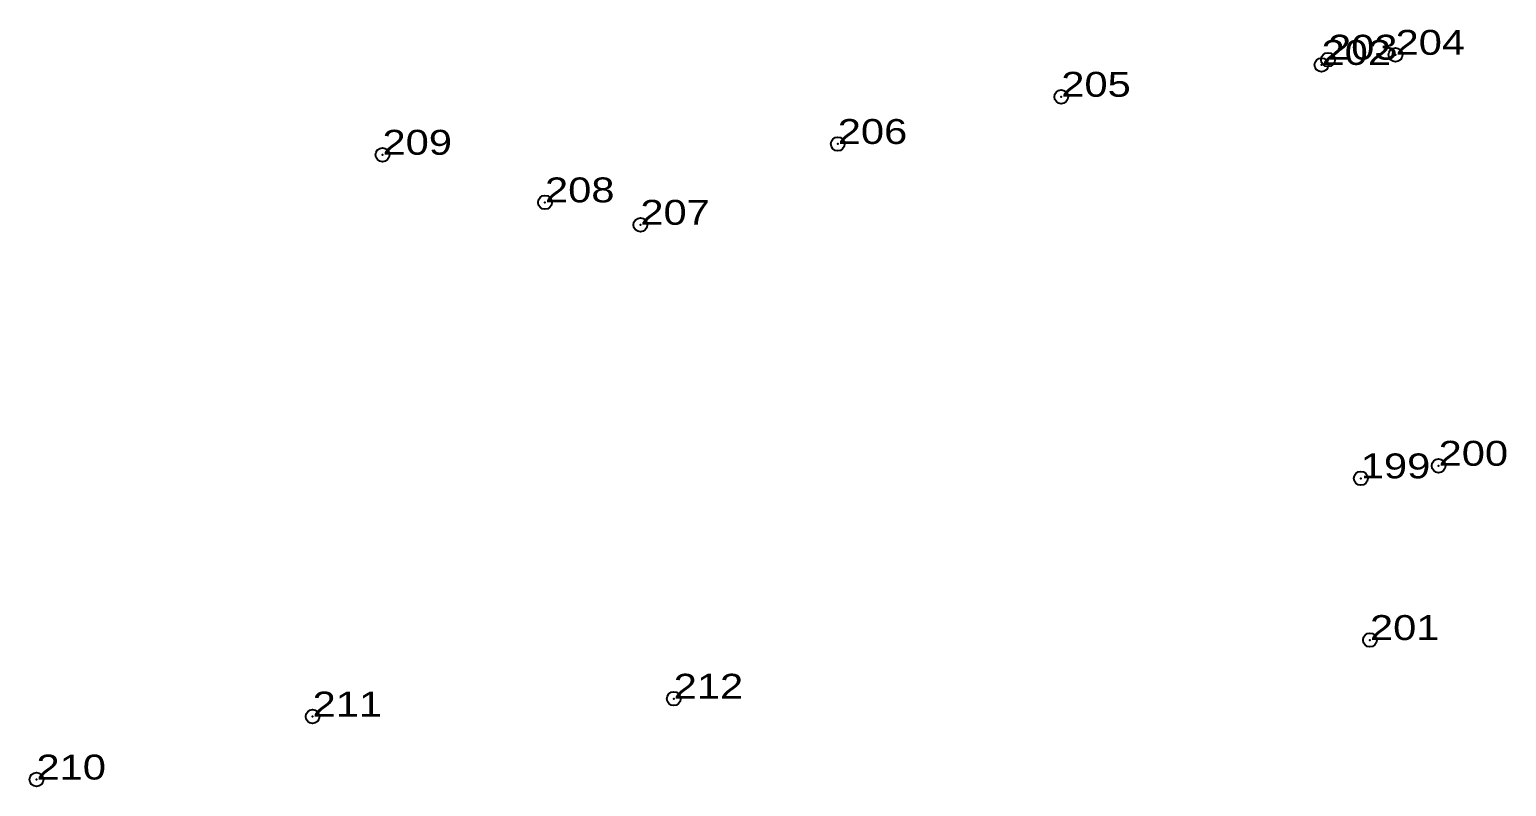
# Model space of a CAD drawing. Header units: metres. Extents: x 549203 to 552789, y 1818269 to 1821872.
# Drawn here: x 549510 to 549616.7, y 1821817.5 to 1821872.2 of the extents above; entities that cross this region are included whole.
import ezdxf

# ---------------------------------------------------------------- set-up
doc = ezdxf.new("R2010")
doc.units = ezdxf.units.M
doc.header["$LTSCALE"] = 2
doc.header["$PDMODE"] = 32
doc.header["$PDSIZE"] = 1
doc.layers.add('12', color=7, linetype='Continuous')
doc.layers.add('7', color=7, linetype='Continuous')

msp = doc.modelspace()

# ---------------------------------------------------------------- linework, layer by layer
at = {"layer": '7'}
for p in [(549603.34, 1821869.67), (549603.81, 1821870.05), (549608.69, 1821870.4), (549584.54, 1821867.37), (549568.39, 1821863.96), (549535.5, 1821863.18), (549547.24, 1821859.74), (549554.13, 1821858.12), (549606.18, 1821839.8), (549611.8, 1821840.71), (549606.84, 1821828.12), (549556.54, 1821823.88), (549530.45, 1821822.59), (549510.5, 1821818.04)]:
    msp.add_point(p, dxfattribs=at)

# ---------------------------------------------------------------- texts
at = {"layer": '12', "width": 1.25}
for s, p in [('202', (549603.34, 1821869.67)), ('203', (549603.81, 1821870.05)), ('204', (549608.69, 1821870.4)), ('205', (549584.54, 1821867.37)), ('209', (549535.5, 1821863.18)), ('206', (549568.39, 1821863.96)), ('208', (549547.24, 1821859.74)), ('207', (549554.13, 1821858.12)), ('200', (549611.8, 1821840.71)), ('199', (549606.18, 1821839.8)), ('201', (549606.84, 1821828.12)), ('212', (549556.54, 1821823.88)), ('211', (549530.45, 1821822.59)), ('210', (549510.5, 1821818.04))]:
    msp.add_text(s, height=1.8, dxfattribs=at).set_placement(p)

doc.saveas('drawing.dxf')
